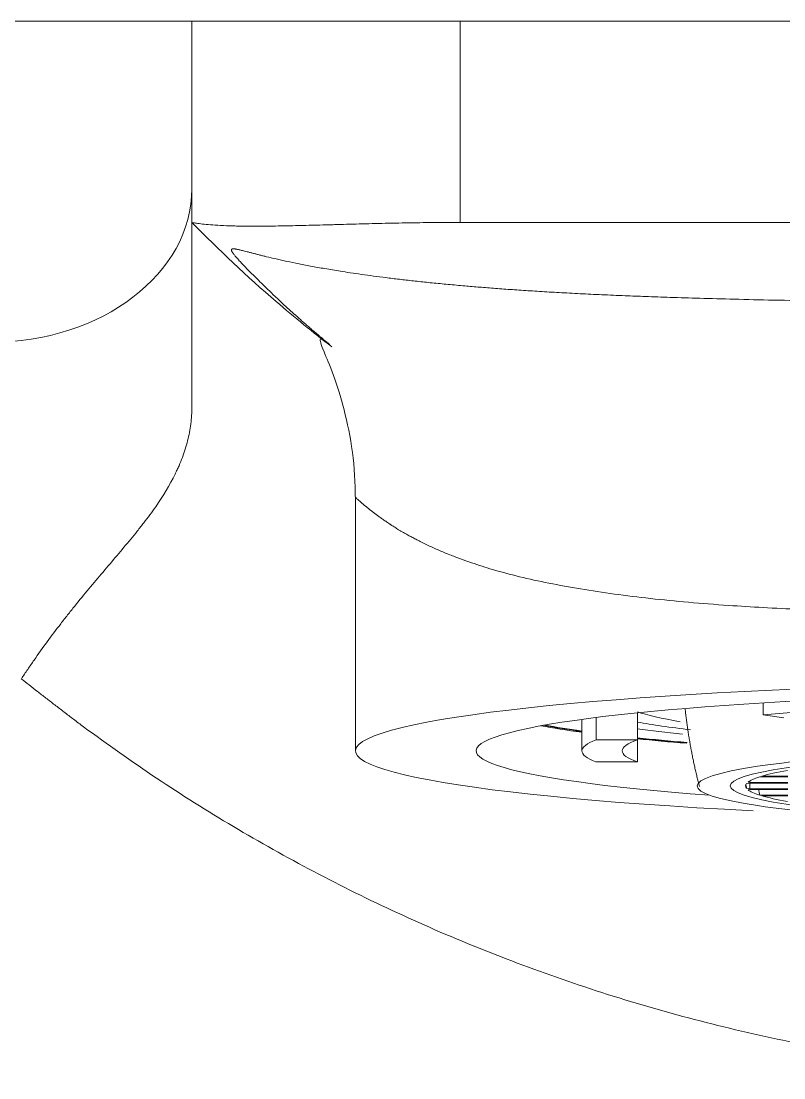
# Model space of a CAD drawing. Extents: x 1155 to 2284, y 0 to 827.
# Drawn here: x 1416.09 to 1431.25, y 231.4 to 252.4 of the extents above; entities that cross this region are included whole.
import ezdxf

# ---------------------------------------------------------------- set-up
doc = ezdxf.new("R2010")
doc.units = 0
doc.header["$LTSCALE"] = 3
doc.header["$MEASUREMENT"] = 0
doc.layers.add('1', color=7, linetype='CONTINUOUS')

msp = doc.modelspace()

# ---------------------------------------------------------------- linework, layer by layer
at = {"layer": '1', "color": 7, "linetype": 'Continuous', "lineweight": 18}
for p, q in [((1419.488, 252.399), (1424.822, 252.399)), ((1419.488, 248.399), (1419.488, 252.399)), ((1452.155, 252.399), (1424.822, 252.399)), ((1422.738, 242.919), (1422.738, 237.897)), ((1430.842, 238.851), (1430.842, 238.616)), ((1427.52, 238.561), (1427.52, 238.115)), ((1428.341, 238.653), (1428.341, 237.68)), ((1428.342, 238.653), (1428.342, 238.115)), ((1430.842, 238.616), (1431.252, 238.554)), ((1427.238, 238.524), (1427.238, 237.897)), ((1428.342, 238.115), (1427.52, 238.115)), ((1427.519, 237.68), (1428.341, 237.68)), ((1430.579, 237.27), (1430.579, 237.302)), ((1430.774, 237.383), (1431.33, 237.383)), ((1431.33, 237.396), (1430.817, 237.396)), ((1430.511, 237.247), (1430.579, 237.257)), ((1430.578, 237.143), (1430.511, 237.154)), ((1430.579, 237.27), (1430.54, 237.276)), ((1430.54, 237.125), (1430.578, 237.13)), ((1430.578, 237.143), (1430.578, 237.257)), ((1431.329, 237.143), (1430.578, 237.143)), ((1430.578, 237.13), (1431.329, 237.13)), ((1431.329, 237.27), (1430.579, 237.27)), ((1430.579, 237.257), (1431.329, 237.257)), ((1431.328, 237.017), (1430.773, 237.017)), ((1430.815, 237.004), (1431.328, 237.004))]:
    msp.add_line(p, q, dxfattribs=at)
at = {"layer": '1', "color": 7, "linetype": 'Continuous', "lineweight": 13}
msp.add_line((1424.822, 248.399), (1424.822, 252.399), dxfattribs=at)
msp.add_ellipse((1415.488, 249.073), major_axis=(4, 0), ratio=0.764046, start_param=4.712389, end_param=6.283185, dxfattribs=at)
at = {"layer": '1', "color": 7, "linetype": 'Continuous', "lineweight": 18}
for centre, major_axis, start_param, end_param in [((1438.488, 237.897), (15.75, 0), 5.233672, 10.474289), ((1438.488, 237.897), (13.35, 0), 1.570796, 4.001996), ((1438.488, 237.897), (11.25, 0), 1.869953, 2.318139), ((1438.488, 238.893), (10.45, 0), 3.382821, 3.616537), ((1438.488, 238.893), (13.35, 0), 3.583968, 3.710074), ((1438.488, 238.893), (13.25, 0), 3.577832, 3.698146), ((1438.488, 238.893), (13.2, 0), 3.57474, 3.692059), ((1438.488, 238.893), (11.25, 0), 3.588029, 3.771672), ((1438.488, 238.893), (12, 0), 3.704625, 3.832596), ((1438.488, 238.893), (13.25, 0), 3.840008, 3.948982), ((1438.488, 238.893), (13.2, 0), 3.835492, 3.945988), ((1438.488, 237.897), (11.25, 0), 2.91715, 3.365337), ((1438.488, 237.897), (-10.45, 0), 6.041259, 6.524414), ((1438.488, 238.893), (13.35, 0), 3.848893, 3.95502), ((1438.488, 237.2), (8.96, 0), 1.570447, 4.71204), ((1438.488, 237.2), (8.3, 0), 1.570447, 4.71204), ((1438.488, 237.2), (8.3, 0), 1.570447, 4.71204), ((1438.488, 237.2), (7.995, 0), 2.875467, 3.032656), ((1438.488, 237.2), (7.995, 0), 2.681165, 2.85597), ((1438.488, 237.2), (7.995, 0), 3.07456, 3.207927), ((1438.488, 237.2), (7.995, 0), 3.249831, 3.40702), ((1438.488, 237.2), (7.995, 0), 3.426517, 3.601322)]:
    msp.add_ellipse(centre, major_axis=major_axis, ratio=0.087156, start_param=start_param, end_param=end_param, dxfattribs=at)
for points, knots in [([(1415.488, 252.399), (1415.492, 252.399), (1415.496, 252.399), (1415.503, 252.399), (1415.507, 252.399), (1415.518, 252.399), (1415.54, 252.399), (1415.592, 252.399), (1415.696, 252.399), (1415.903, 252.399), (1416.08, 252.399), (1416.431, 252.399), (1416.663, 252.399), (1417.115, 252.399), (1417.334, 252.399), (1417.756, 252.399), (1417.958, 252.399), (1418.195, 252.399), (1418.242, 252.399), (1418.333, 252.399), (1418.378, 252.399), (1418.51, 252.399), (1418.594, 252.399), (1418.833, 252.399), (1418.975, 252.399), (1419.155, 252.399), (1419.209, 252.399), (1419.305, 252.399), (1419.346, 252.399), (1419.414, 252.399), (1419.441, 252.399), (1419.478, 252.399), (1419.488, 252.399), (1419.488, 252.399)], [0, 0, 0, 0, 0.001954, 0.001954, 0.003907, 0.003907, 0.007814, 0.015629, 0.031257, 0.062515, 0.125029, 0.125029, 0.250059, 0.250059, 0.375088, 0.375088, 0.500118, 0.500118, 0.531375, 0.531375, 0.562633, 0.562633, 0.625147, 0.625147, 0.750177, 0.750177, 0.812692, 0.812692, 0.875206, 0.875206, 0.937721, 0.937721, 1, 1, 1, 1]), ([(1422.271, 245.924), (1421.895, 246.214), (1421.526, 246.515), (1420.584, 247.325), (1420.024, 247.85), (1419.488, 248.399)], [0, 0, 0, 0, 0.38268, 0.38268, 1, 1, 1, 1]), ([(1424.822, 248.399), (1424.62, 248.399), (1424.226, 248.397), (1423.663, 248.389), (1423.128, 248.377), (1422.79, 248.368), (1422.543, 248.361), (1422.422, 248.358), (1422.303, 248.354), (1422.224, 248.352), (1422.185, 248.351), (1421.991, 248.346), (1421.695, 248.338), (1421.289, 248.329), (1420.921, 248.324), (1420.701, 248.323), (1420.546, 248.325), (1420.471, 248.325), (1420.399, 248.327), (1420.352, 248.328), (1420.329, 248.328), (1420.216, 248.331), (1420.051, 248.338), (1419.915, 248.347), (1419.795, 248.357), (1419.742, 248.362), (1419.65, 248.372), (1419.612, 248.377), (1419.566, 248.384), (1419.546, 248.388), (1419.53, 248.391), (1419.52, 248.393), (1419.515, 248.393), (1419.496, 248.397), (1419.488, 248.399), (1419.488, 248.399)], [0, 0, 0, 0, 0.062514, 0.125028, 0.187542, 0.250056, 0.250056, 0.281313, 0.296942, 0.296942, 0.31257, 0.31257, 0.375085, 0.437599, 0.500113, 0.562627, 0.562627, 0.593884, 0.609512, 0.609512, 0.625141, 0.625141, 0.687655, 0.750169, 0.750169, 0.812683, 0.812683, 0.875197, 0.875197, 0.906454, 0.922083, 0.922083, 0.937711, 0.937711, 1, 1, 1, 1]), ([(1419.488, 248.398), (1419.488, 248.395), (1419.488, 248.39), (1419.488, 248.358), (1419.488, 248.331), (1419.488, 248.238), (1419.488, 248.139), (1419.488, 247.979), (1419.488, 247.902), (1419.488, 247.886), (1419.488, 247.853), (1419.488, 247.803), (1419.488, 247.749), (1419.488, 247.636), (1419.488, 247.554), (1419.488, 247.377), (1419.488, 247.188), (1419.488, 246.867), (1419.488, 246.628), (1419.488, 246.471), (1419.488, 246.439), (1419.488, 246.375), (1419.488, 246.342), (1419.488, 246.244), (1419.488, 246.176), (1419.488, 245.971), (1419.488, 245.829), (1419.488, 245.535), (1419.488, 245.382), (1419.488, 245.066), (1419.488, 244.903), (1419.488, 244.734)], [0, 0, 0, 0, 0.125, 0.125, 0.25, 0.25, 0.375, 0.4375, 0.4375, 0.453125, 0.453125, 0.46875, 0.5, 0.5, 0.5625, 0.5625, 0.625, 0.6875, 0.75, 0.75, 0.765625, 0.765625, 0.78125, 0.78125, 0.8125, 0.8125, 0.875, 0.875, 0.9375, 0.9375, 1, 1, 1, 1]), ([(1438.488, 248.399), (1437.891, 248.399), (1437.298, 248.399), (1436.117, 248.399), (1434.941, 248.399), (1433.197, 248.4), (1432.045, 248.399), (1430.9, 248.399), (1430.33, 248.399), (1429.48, 248.399), (1429.198, 248.399), (1428.846, 248.399), (1428.775, 248.399), (1428.635, 248.399), (1428.424, 248.399), (1428.215, 248.399), (1427.519, 248.399), (1426.419, 248.399), (1425.349, 248.399), (1424.822, 248.399)], [0, 0, 0, 0, 0.125, 0.125, 0.25, 0.375, 0.5, 0.5, 0.625, 0.625, 0.6875, 0.6875, 0.703125, 0.703125, 0.71875, 0.75, 0.75, 0.875, 1, 1, 1, 1]), ([(1422.046, 246.073), (1422.025, 246.06), (1422.066, 245.941), (1422.287, 245.415), (1422.513, 244.727), (1422.697, 243.867), (1422.734, 243.224), (1422.738, 242.886)], [0, 0, 0, 0, 0.283192, 0.482411, 0.666145, 0.837707, 1, 1, 1, 1]), ([(1419.488, 244.734), (1419.488, 244.62), (1419.481, 244.507), (1419.452, 244.283), (1419.431, 244.171), (1419.375, 243.95), (1419.341, 243.84), (1419.279, 243.674), (1419.256, 243.619), (1419.22, 243.536), (1419.208, 243.508), (1419.182, 243.453), (1419.169, 243.426), (1419.048, 243.179), (1418.917, 242.964), (1418.694, 242.642), (1418.614, 242.535), (1418.511, 242.401), (1418.489, 242.374), (1418.447, 242.32), (1418.425, 242.293), (1418.36, 242.212), (1418.317, 242.158), (1418.183, 241.996), (1418.092, 241.889), (1417.909, 241.671), (1417.722, 241.453), (1417.44, 241.118), (1417.252, 240.89), (1417.112, 240.717), (1417.065, 240.658), (1416.973, 240.541), (1416.927, 240.482), (1416.79, 240.305), (1416.7, 240.186), (1416.524, 239.945), (1416.437, 239.823), (1416.309, 239.639), (1416.267, 239.577), (1416.183, 239.453), (1416.141, 239.391), (1416.099, 239.329)], [0, 0, 0, 0, 0.0625, 0.0625, 0.125, 0.125, 0.1875, 0.1875, 0.21875, 0.21875, 0.234375, 0.234375, 0.25, 0.25, 0.375, 0.375, 0.4375, 0.4375, 0.453125, 0.453125, 0.46875, 0.46875, 0.5, 0.5, 0.5625, 0.5625, 0.625, 0.6875, 0.75, 0.75, 0.78125, 0.78125, 0.8125, 0.8125, 0.875, 0.875, 0.9375, 0.9375, 0.96875, 0.96875, 1, 1, 1, 1]), ([(1416.097, 239.33), (1416.15, 239.289), (1416.256, 239.206), (1416.419, 239.079), (1416.589, 238.946), (1416.765, 238.81), (1416.948, 238.669), (1417.138, 238.524), (1417.267, 238.426), (1417.333, 238.376)], [0, 0, 0, 0, 0.127461, 0.260045, 0.397759, 0.540606, 0.688592, 0.841721, 1, 1, 1, 1])]:
    msp.add_open_spline(points, degree=3, knots=knots, dxfattribs=at)
at = {"layer": '1', "color": 7, "linetype": 'Continuous', "lineweight": 13}
for points, knots in [([(1438.488, 246.79), (1438.463, 246.79), (1438.413, 246.79), (1438.338, 246.79), (1438.261, 246.79), (1438.182, 246.79), (1438.102, 246.79), (1438.021, 246.791), (1437.938, 246.791), (1437.853, 246.791), (1437.768, 246.791), (1437.68, 246.791), (1437.592, 246.791), (1437.501, 246.791), (1437.41, 246.792), (1437.317, 246.792), (1437.222, 246.792), (1437.127, 246.793), (1437.029, 246.793), (1436.931, 246.793), (1436.83, 246.794), (1436.729, 246.794), (1436.626, 246.794), (1436.521, 246.795), (1436.416, 246.795), (1436.309, 246.796), (1436.2, 246.796), (1436.09, 246.797), (1435.979, 246.798), (1435.866, 246.798), (1435.752, 246.799), (1435.637, 246.8), (1435.52, 246.8), (1435.402, 246.801), (1435.283, 246.802), (1435.162, 246.803), (1435.04, 246.804), (1434.917, 246.805), (1434.792, 246.806), (1434.666, 246.807), (1434.539, 246.808), (1434.411, 246.809), (1434.281, 246.81), (1434.151, 246.811), (1434.018, 246.813), (1433.885, 246.814), (1433.751, 246.815), (1433.615, 246.817), (1433.478, 246.818), (1433.341, 246.82), (1433.202, 246.822), (1433.061, 246.823), (1432.634, 246.829), (1431.956, 246.838), (1431.071, 246.854), (1430.289, 246.872), (1429.607, 246.89), (1429.021, 246.908), (1428.528, 246.925), (1428.153, 246.94), (1427.866, 246.952), (1427.638, 246.962), (1427.417, 246.972), (1427.202, 246.983), (1426.993, 246.994), (1426.79, 247.005), (1426.592, 247.016), (1426.4, 247.028), (1426.213, 247.039), (1426.033, 247.051), (1425.857, 247.063), (1425.687, 247.075), (1425.522, 247.087), (1425.362, 247.1), (1425.208, 247.112), (1425.058, 247.124), (1424.848, 247.143), (1424.581, 247.167), (1424.265, 247.197), (1423.964, 247.229), (1423.679, 247.261), (1423.41, 247.293), (1423.155, 247.325), (1422.916, 247.358), (1422.69, 247.39), (1422.438, 247.429), (1422.164, 247.474), (1421.876, 247.525), (1421.612, 247.576), (1421.372, 247.626), (1421.157, 247.674), (1421.007, 247.71), (1420.905, 247.734), (1420.839, 247.751), (1420.773, 247.768), (1420.709, 247.784), (1420.647, 247.8), (1420.588, 247.816), (1420.536, 247.829), (1420.494, 247.84), (1420.459, 247.848), (1420.429, 247.856), (1420.404, 247.861), (1420.383, 247.866), (1420.365, 247.869), (1420.35, 247.871), (1420.338, 247.873), (1420.327, 247.874), (1420.319, 247.874), (1420.313, 247.874), (1420.308, 247.874), (1420.304, 247.874), (1420.299, 247.873), (1420.294, 247.872), (1420.29, 247.871), (1420.285, 247.87), (1420.282, 247.868), (1420.279, 247.866), (1420.277, 247.864), (1420.275, 247.861), (1420.274, 247.858), (1420.273, 247.854), (1420.273, 247.851), (1420.273, 247.847), (1420.274, 247.843), (1420.276, 247.838), (1420.277, 247.833), (1420.28, 247.828), (1420.282, 247.823), (1420.285, 247.817), (1420.289, 247.811), (1420.293, 247.805), (1420.297, 247.799), (1420.301, 247.793), (1420.306, 247.786), (1420.311, 247.779), (1420.324, 247.762), (1420.348, 247.731), (1420.391, 247.682), (1420.443, 247.625), (1420.504, 247.56), (1420.575, 247.487), (1420.658, 247.402), (1420.755, 247.305), (1420.869, 247.192), (1420.998, 247.067), (1421.142, 246.928), (1421.302, 246.778), (1421.428, 246.663), (1421.507, 246.591), (1421.535, 246.566), (1421.564, 246.54), (1421.593, 246.514), (1421.623, 246.487), (1421.654, 246.46), (1421.685, 246.432), (1421.718, 246.403), (1421.751, 246.374), (1421.785, 246.345), (1421.82, 246.314), (1421.856, 246.283), (1421.893, 246.252), (1421.931, 246.22), (1421.97, 246.187), (1422.009, 246.154), (1422.05, 246.12), (1422.092, 246.085), (1422.135, 246.05), (1422.178, 246.014), (1422.209, 245.989), (1422.225, 245.976), (1422.226, 245.975)], [0, 0, 0, 0, 0.001851, 0.003738, 0.005662, 0.007622, 0.009619, 0.011651, 0.013721, 0.015826, 0.017969, 0.020147, 0.022362, 0.024613, 0.026901, 0.029225, 0.031585, 0.033982, 0.036415, 0.038885, 0.041391, 0.043933, 0.046511, 0.049126, 0.051777, 0.054464, 0.057188, 0.059948, 0.062744, 0.065576, 0.068444, 0.071349, 0.074289, 0.077266, 0.080279, 0.083328, 0.086413, 0.089534, 0.092691, 0.095884, 0.099113, 0.102378, 0.105678, 0.109015, 0.112387, 0.115794, 0.119238, 0.122717, 0.126232, 0.129782, 0.133367, 0.136988, 0.140645, 0.166549, 0.190066, 0.2112, 0.229957, 0.24635, 0.260398, 0.272117, 0.278953, 0.285672, 0.292276, 0.298764, 0.305136, 0.311393, 0.317536, 0.323563, 0.329476, 0.335274, 0.340958, 0.346528, 0.351984, 0.357326, 0.362555, 0.36767, 0.372672, 0.384416, 0.395936, 0.407233, 0.418308, 0.429164, 0.439803, 0.450226, 0.460437, 0.470437, 0.486145, 0.501943, 0.517845, 0.533869, 0.55003, 0.56635, 0.57276, 0.579548, 0.586718, 0.594275, 0.602221, 0.610564, 0.619308, 0.626258, 0.632832, 0.639027, 0.64484, 0.650268, 0.655309, 0.659958, 0.664215, 0.668076, 0.671539, 0.674602, 0.677263, 0.679521, 0.681373, 0.684712, 0.688026, 0.691313, 0.694574, 0.697809, 0.701017, 0.704199, 0.707354, 0.710483, 0.713584, 0.716659, 0.719706, 0.722726, 0.725719, 0.728684, 0.731622, 0.734532, 0.737414, 0.740268, 0.743093, 0.74589, 0.748658, 0.751397, 0.754106, 0.768444, 0.782757, 0.797043, 0.811296, 0.825504, 0.839653, 0.85566, 0.871927, 0.888434, 0.905173, 0.922138, 0.939315, 0.941839, 0.9444, 0.946998, 0.949632, 0.952302, 0.955009, 0.957751, 0.960528, 0.963341, 0.966189, 0.969071, 0.971989, 0.974941, 0.977928, 0.980949, 0.984004, 0.987093, 0.990217, 0.993374, 0.996565, 0.999789, 1, 1, 1, 1]), ([(1438.488, 240.588), (1438.468, 240.588), (1438.427, 240.588), (1438.366, 240.588), (1438.305, 240.588), (1438.244, 240.588), (1438.183, 240.588), (1438.122, 240.588), (1438.061, 240.588), (1438, 240.588), (1437.939, 240.589), (1437.878, 240.589), (1437.817, 240.589), (1437.756, 240.589), (1437.695, 240.589), (1437.635, 240.589), (1437.574, 240.59), (1437.513, 240.59), (1437.453, 240.59), (1437.392, 240.59), (1437.332, 240.591), (1437.271, 240.591), (1437.211, 240.591), (1437.15, 240.592), (1437.09, 240.592), (1437.03, 240.592), (1436.969, 240.593), (1436.909, 240.593), (1436.849, 240.593), (1436.789, 240.594), (1436.729, 240.594), (1436.669, 240.595), (1436.609, 240.595), (1436.549, 240.596), (1436.489, 240.596), (1436.429, 240.597), (1436.369, 240.597), (1436.31, 240.598), (1436.25, 240.598), (1436.191, 240.599), (1436.131, 240.599), (1436.072, 240.6), (1436.012, 240.601), (1435.953, 240.601), (1435.894, 240.602), (1435.834, 240.603), (1435.775, 240.603), (1435.716, 240.604), (1435.657, 240.605), (1435.598, 240.605), (1435.539, 240.606), (1435.481, 240.607), (1435.422, 240.608), (1435.363, 240.609), (1435.305, 240.609), (1435.246, 240.61), (1435.188, 240.611), (1435.129, 240.612), (1435.071, 240.613), (1435.013, 240.614), (1434.955, 240.615), (1434.897, 240.616), (1434.839, 240.616), (1434.781, 240.617), (1434.723, 240.618), (1434.665, 240.619), (1434.607, 240.62), (1434.55, 240.621), (1434.492, 240.623), (1434.435, 240.624), (1434.377, 240.625), (1434.32, 240.626), (1434.263, 240.627), (1434.206, 240.628), (1434.149, 240.629), (1434.092, 240.63), (1433.763, 240.637), (1433.175, 240.651), (1432.353, 240.677), (1431.576, 240.707), (1430.844, 240.744), (1430.103, 240.789), (1429.353, 240.848), (1428.595, 240.923), (1427.879, 241.011), (1427.206, 241.113), (1426.577, 241.228), (1425.994, 241.356), (1425.561, 241.472), (1425.25, 241.567), (1425.038, 241.637), (1424.822, 241.713), (1424.606, 241.796), (1424.391, 241.886), (1424.178, 241.981), (1424.015, 242.062), (1423.897, 242.124), (1423.823, 242.163), (1423.757, 242.2), (1423.698, 242.234), (1423.645, 242.264), (1423.598, 242.292), (1423.557, 242.317), (1423.522, 242.34), (1423.491, 242.359), (1423.466, 242.375), (1423.445, 242.389), (1423.429, 242.4), (1423.406, 242.415), (1423.377, 242.434), (1423.34, 242.459), (1423.305, 242.483), (1423.272, 242.506), (1423.24, 242.528), (1423.21, 242.55), (1423.181, 242.571), (1423.154, 242.591), (1423.128, 242.611), (1423.103, 242.63), (1423.08, 242.648), (1423.057, 242.665), (1423.036, 242.681), (1423.017, 242.697), (1422.998, 242.712), (1422.942, 242.758), (1422.864, 242.823), (1422.789, 242.89), (1422.746, 242.928), (1422.738, 242.934), (1422.738, 242.931)], [0, 0, 0, 0, 0.00243, 0.00486, 0.007288, 0.009715, 0.012141, 0.014567, 0.016991, 0.019414, 0.021836, 0.024257, 0.026677, 0.029096, 0.031514, 0.033931, 0.036346, 0.038761, 0.041175, 0.043588, 0.046, 0.04841, 0.05082, 0.053229, 0.055636, 0.058043, 0.060448, 0.062853, 0.065256, 0.067659, 0.07006, 0.072461, 0.07486, 0.077259, 0.079656, 0.082053, 0.084448, 0.086842, 0.089236, 0.091628, 0.094019, 0.09641, 0.098799, 0.101187, 0.103575, 0.105961, 0.108346, 0.11073, 0.113114, 0.115496, 0.117877, 0.120257, 0.122637, 0.125015, 0.127392, 0.129768, 0.132144, 0.134518, 0.136891, 0.139263, 0.141635, 0.144005, 0.146374, 0.148743, 0.15111, 0.153476, 0.155842, 0.158206, 0.160569, 0.162932, 0.165293, 0.167653, 0.170013, 0.172371, 0.174729, 0.177085, 0.179441, 0.215678, 0.250797, 0.284801, 0.317696, 0.349486, 0.387752, 0.425821, 0.463705, 0.501416, 0.538967, 0.576372, 0.613643, 0.629073, 0.645459, 0.662803, 0.681104, 0.700364, 0.720583, 0.741762, 0.750546, 0.758741, 0.766347, 0.773365, 0.779793, 0.785632, 0.790883, 0.795544, 0.799616, 0.8031, 0.805994, 0.8083, 0.810016, 0.815548, 0.820981, 0.826315, 0.831551, 0.836687, 0.841725, 0.846664, 0.851505, 0.856247, 0.860891, 0.865436, 0.869882, 0.87423, 0.87848, 0.882631, 0.886684, 0.916944, 0.94552, 0.972447, 1, 1, 1, 1])]:
    msp.add_open_spline(points, degree=3, knots=knots, dxfattribs=at)
at = {"layer": '1', "color": 7, "linetype": 'Continuous', "lineweight": 18}
for points, degree in [([(1429.289, 238.738), (1429.374, 237.959), (1429.574, 237.191)], 2), ([(1430.511, 237.154), (1430.505, 237.181), (1430.5, 237.208), (1430.495, 237.235)], 3), ([(1430.773, 237.017), (1430.766, 237.055), (1430.759, 237.092), (1430.752, 237.13)], 3)]:
    msp.add_open_spline(points, degree=degree, dxfattribs=at)
msp.add_rational_spline([(1417.333, 238.376), (1430.375, 228.723), (1446.601, 228.723), (1459.644, 238.376)], [1, 0.869207239882, 0.869207239882, 1], degree=3, dxfattribs=at)

doc.saveas('drawing.dxf')
